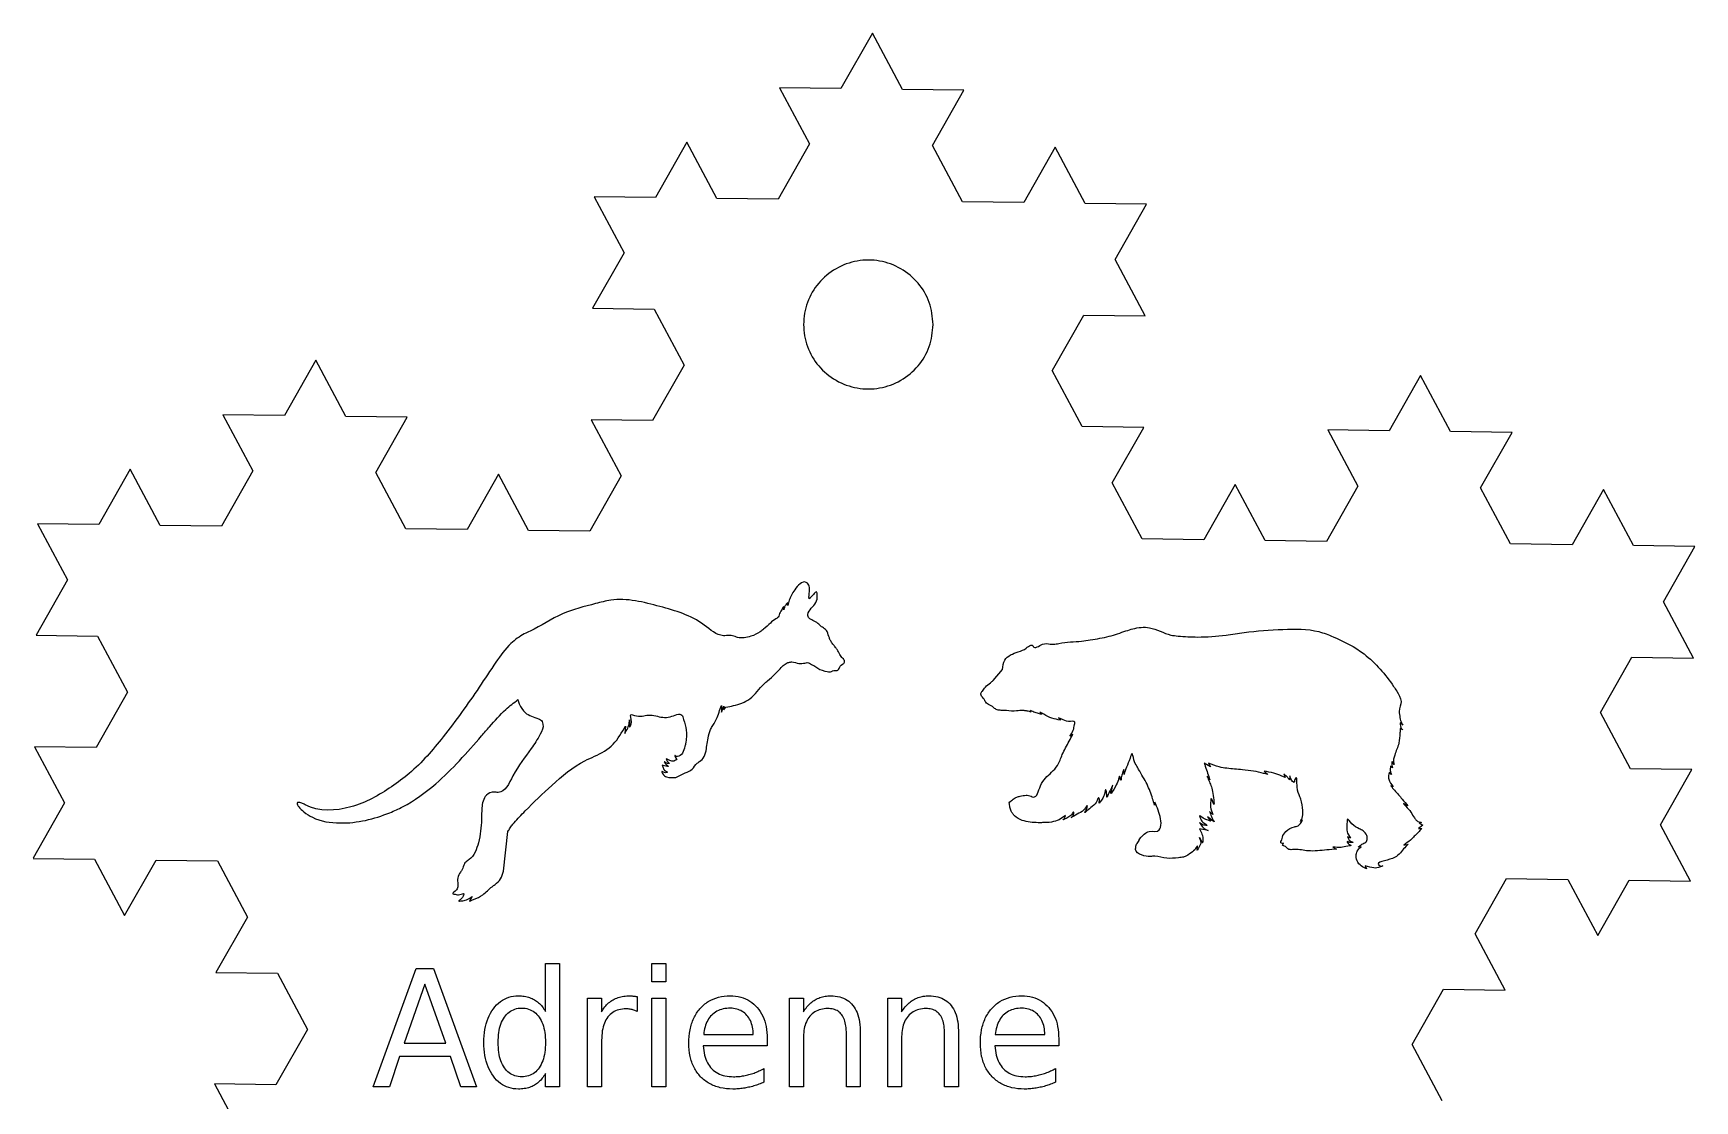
# Model space of a CAD drawing. Extents: x 18.9 to 84.9, y 17.1 to 96.4.
# Drawn here: x 19.3 to 84.9, y 54.2 to 96.4 of the extents above; entities that cross this region are included whole.
import ezdxf

# ---------------------------------------------------------------- set-up
doc = ezdxf.new("R2010")
doc.units = 0
doc.layers.get('0').update_dxf_attribs({"linetype": 'CONTINUOUS'})

msp = doc.modelspace()

# ---------------------------------------------------------------- linework, layer by layer
at = {"color": 5}
for points in [[(52.415824, 96.415507), (51.176079, 94.2291)], [(53.600361, 94.195403), (52.415824, 96.415507)], [(48.751763, 94.262738), (49.936333, 92.042693), (48.696588, 89.856285)], [(51.17648, 94.229808), (48.751579, 94.262413)], [(54.785735, 91.976775), (56.025078, 94.162473), (53.600578, 94.195787)], [(45.087702, 92.109969), (43.847589, 89.922912)], [(46.272239, 89.889865), (45.087334, 92.109319)], [(55.970272, 89.756671), (54.785333, 91.976066)], [(60.81887, 89.689336), (59.634333, 91.90944), (58.394588, 89.723033)], [(41.422804, 89.955724), (42.607836, 87.73649)], [(43.847522, 89.922794), (41.42308, 89.95621)], [(48.696957, 89.856935), (46.272089, 89.889599)], [(58.394989, 89.723741), (55.970088, 89.756346)], [(62.004244, 87.470707), (63.243588, 89.656406), (60.819088, 89.689719)], [(42.608178, 87.737095), (41.36809, 85.550083)], [(63.188781, 85.250604), (62.003834, 87.469984)], [(41.367998, 85.54992), (43.79259, 85.51677)], [(43.792715, 85.51699), (44.977345, 83.297049)], [(59.524721, 83.097834), (60.764089, 85.283577), (63.188588, 85.250264)], [(30.430622, 83.497415), (29.1906, 81.310521)], [(31.615158, 81.27731), (30.430345, 83.496928)], [(44.977253, 83.296887), (43.7376, 81.110642)], [(60.709257, 80.877731), (59.524344, 83.09717)], [(75.255887, 80.677203), (74.071352, 82.897305), (72.831607, 80.710898)], [(26.765725, 81.34317), (27.950854, 79.124113)], [(29.190442, 81.310242), (26.766101, 81.343834)], [(34.039877, 81.244382), (31.615099, 81.277206)], [(32.799697, 79.057208), (34.0396, 81.243895)], [(43.737909, 81.111188), (41.3131, 81.143955)], [(41.313192, 81.144117), (42.497855, 78.924235)], [(63.133975, 80.844801), (60.709098, 80.87745)], [(61.893795, 78.657626), (63.133598, 80.844137)], [(70.40729, 80.744537), (71.591862, 78.52449), (70.352117, 76.338083)], [(72.832009, 80.711606), (70.407106, 80.744212)], [(76.441262, 78.458573), (77.680606, 80.644272), (75.256104, 80.677586)], [(23.101664, 79.190401), (21.862102, 77.004317)], [(24.286201, 76.970296), (23.101848, 79.190725)], [(27.951097, 79.124541), (26.711102, 76.937692)], [(33.984233, 76.837103), (32.799855, 79.057487)], [(37.649131, 78.991348), (36.40911, 76.804454)], [(38.833667, 76.771243), (37.648855, 78.990861)], [(42.497729, 78.924013), (41.258109, 76.737828)], [(63.078332, 76.437522), (61.893853, 78.657729)], [(66.743229, 78.591767), (65.503116, 76.40471)], [(67.927767, 76.371663), (66.742861, 78.591118)], [(77.625799, 76.238469), (76.44086, 78.457865)], [(82.474397, 76.171135), (81.28986, 78.391239), (80.050115, 76.204831)], [(21.86232, 77.004702), (19.437589, 77.03764), (20.622344, 74.817921)], [(26.710918, 76.937367), (24.286603, 76.971005)], [(36.408952, 76.804175), (33.98461, 76.837767)], [(41.258386, 76.738315), (38.833609, 76.771139)], [(65.503049, 76.404593), (63.078608, 76.438009)], [(70.352485, 76.338733), (67.927616, 76.371398)], [(80.050517, 76.20554), (77.625615, 76.238145)], [(83.659771, 73.952506), (84.899115, 76.138205), (82.474615, 76.171518)], [(20.62214, 74.817527), (19.382598, 72.631513)], [(48.91387, 73.635172), (48.91387, 73.774062)], [(49.070821, 73.804256), (49.070821, 73.91899)], [(84.844309, 71.732402), (83.659361, 73.951783)], [(19.382796, 72.631828), (21.807099, 72.598199)], [(21.807514, 72.598899), (22.991852, 70.378479)], [(51.210869, 71.753145), (51.128152, 71.875928)], [(81.180248, 69.579633), (82.419616, 71.765376), (84.844116, 71.732063)], [(57.184605, 70.838504), (57.552952, 71.277083)], [(22.992051, 70.378795), (21.752107, 68.192072)], [(46.381442, 69.65977), (46.459921, 69.861057), (46.459921, 69.599381), (46.549, 69.824825), (46.549, 69.683921), (46.629595, 69.790604)], [(58.658024, 69.656682), (58.664851, 69.598093)], [(59.034937, 69.591396), (59.103469, 69.50937)], [(82.364785, 67.359529), (81.179871, 69.578969)], [(42.6613, 69.045831), (42.637964, 68.751953)], [(42.822487, 69.291406), (42.828837, 69.001553)], [(59.768206, 69.363738), (59.843591, 69.281715)], [(73.362788, 69.079171), (73.258283, 69.166216)], [(73.362788, 68.896709), (73.258283, 68.948602)], [(60.32844, 68.707545), (60.222217, 68.640587)], [(21.751871, 68.191622), (19.3276, 68.22537)], [(19.32799, 68.226025), (20.512354, 66.00565)], [(73.030435, 67.529083), (72.943059, 67.639562)], [(44.659225, 67.016876), (45.024029, 67.19602)], [(62.235228, 66.887929), (62.182121, 67.058675)], [(62.356878, 67.127305), (62.348306, 67.333201)], [(65.690869, 67.579274), (65.769678, 67.428621), (65.52297, 67.579274)], [(65.743982, 66.914712), (65.639471, 67.060347)], [(67.887252, 67.267918), (68.036305, 67.12898)], [(68.665066, 67.154089), (68.726743, 67.016823)], [(68.901498, 67.077087), (68.892925, 66.914712)], [(72.915632, 67.127332), (72.84539, 67.229445)], [(72.960177, 67.400186), (72.881368, 67.46045)], [(84.789504, 67.326599), (82.364626, 67.359249)], [(83.549324, 65.139424), (84.789127, 67.325934)], [(72.985876, 66.648579), (72.889936, 66.682056)], [(20.512526, 66.00592), (19.27261, 63.819244)], [(63.57329, 66.04258), (63.564717, 65.922054)], [(65.867333, 65.547087), (65.735414, 65.667612)], [(73.563239, 65.895294), (73.388487, 65.98067)], [(60.045695, 65.510259), (59.793907, 65.337862)], [(65.684016, 64.91433), (65.334515, 64.98296)], [(65.918731, 65.265861), (65.656606, 65.453345), (65.779957, 65.282598)], [(69.408617, 65.32445), (69.321243, 65.272555)], [(74.108053, 65.239104), (74.010396, 65.220689), (74.16459, 65.135316), (73.984699, 64.993031), (74.120044, 64.993031)], [(84.733858, 62.919322), (83.549382, 65.139527)], [(37.842478, 63.313191), (38.018519, 64.875177)], [(71.296615, 64.621399), (71.183542, 64.664921)], [(73.407334, 64.33851), (73.582086, 64.382034)], [(19.272346, 63.818746), (21.697108, 63.785928)], [(21.697063, 63.785816), (22.881865, 61.56621)], [(22.881601, 61.565712), (24.121609, 63.752616)], [(24.121781, 63.752886), (26.546131, 63.719309)], [(26.546499, 63.719959), (27.730885, 61.499587)], [(70.606177, 64.261497), (70.746662, 64.184493)], [(71.718072, 64.278245), (71.605, 64.261497)], [(71.88426, 63.526638), (71.937369, 63.404438)], [(76.2212, 60.833886), (77.460636, 63.019747)], [(77.460544, 63.019585), (79.885136, 62.986434)], [(79.885261, 62.986655), (81.069892, 60.766713)], [(81.0698, 60.766551), (82.309637, 62.95312)], [(82.30998, 62.953725), (84.734134, 62.919808)], [(36.608081, 62.308772), (36.502033, 62.129628)], [(27.731036, 61.499853), (26.491141, 59.313182)], [(77.405738, 58.613782), (76.220891, 60.83334)], [(26.490855, 59.312678), (28.915641, 59.27987)], [(28.915573, 59.279749), (30.100388, 57.060135)], [(73.741677, 56.461013), (74.981146, 58.646933)], [(74.98102, 58.646711), (77.405645, 58.61362)], [(30.10011, 57.059645), (28.860641, 54.873725)], [(74.926213, 54.240907), (73.741401, 56.460526)], [(26.436049, 54.906875), (27.620897, 52.687319)], [(28.860767, 54.873946), (26.436143, 54.907041)]]:
    msp.add_lwpolyline(points, dxfattribs=at)
for points in [[(54.819222, 84.908016)], [(38.417241, 70.088506)]]:
    msp.add_lwpolyline(points, close=True, dxfattribs=at)
at = {"color": 7}
for points in [[(34.403556, 59.468322), (35.086784, 59.468322), (36.78441, 54.794583), (36.157871, 54.794583), (35.752109, 55.993539), (33.744195, 55.993539), (33.338435, 54.794583), (32.702944, 54.794583)], [(43.709181, 59.665539), (44.258152, 59.665539), (44.258152, 58.936146), (43.709181, 58.936146)], [(34.743678, 58.845365), (33.92619, 56.519451), (35.564146, 56.519451)], [(39.505389, 57.768496)], [(43.709181, 58.300669), (44.258152, 58.300669), (44.258152, 54.794583), (43.709181, 54.794583)], [(37.634717, 56.544496)], [(48.262045, 56.691627)], [(51.940738, 56.910756)], [(55.819327, 56.910756)], [(59.77847, 56.691627)]]:
    msp.add_lwpolyline(points, close=True, dxfattribs=at)
for points in [[(39.505389, 57.768496), (39.505389, 59.665539), (40.05436, 59.665539), (40.05436, 54.794583), (39.505389, 54.794583), (39.505389, 55.320496)], [(41.722152, 56.64154), (41.722152, 54.794583), (41.170198, 54.794583), (41.170198, 58.300669), (41.722152, 58.300669), (41.722152, 57.755972)], [(43.124409, 58.353889), (43.127392, 57.762236)], [(49.694141, 56.776147), (49.694141, 54.794583), (49.142189, 54.794583), (49.142189, 58.300669), (49.694141, 58.300669), (49.694141, 57.755972)], [(53.57273, 56.776147), (53.57273, 54.794583), (53.020775, 54.794583), (53.020775, 58.300669), (53.57273, 58.300669), (53.57273, 57.755972)], [(48.262045, 56.691627), (48.262045, 56.409886), (45.737982, 56.409886)], [(45.755882, 56.857539), (47.713077, 56.860669)], [(51.940738, 56.910756), (51.940738, 54.794583), (51.391769, 54.794583), (51.391769, 56.891975)], [(55.819327, 56.910756), (55.819327, 54.794583), (55.270356, 54.794583), (55.270356, 56.891975)], [(59.77847, 56.691627), (59.77847, 56.409886), (57.254403, 56.409886)], [(57.272304, 56.857539), (59.229498, 56.860669)], [(48.133755, 55.517713), (48.133755, 54.973017)], [(59.650177, 55.517713), (59.650177, 54.973017)]]:
    msp.add_lwpolyline(points, dxfattribs=at)
at = {"color": 5}
for points, knots in [([(54.819222, 84.908016), (54.78862, 84.610331), (54.72782, 84.018889), (54.256421, 83.237767), (53.566712, 82.657394), (52.713103, 82.349764), (51.80753, 82.349764), (50.955125, 82.657394), (50.260618, 83.237767), (49.807007, 84.018889), (49.648559, 84.908016), (49.807007, 85.797143), (50.260618, 86.578265), (50.955125, 87.158638), (51.80753, 87.466268), (52.713103, 87.466268), (53.566712, 87.158638), (54.256421, 86.578265), (54.72782, 85.797143), (54.78862, 85.205701), (54.819222, 84.908016)], [0, 0, 0, 0, 0.888488, 1.765254, 2.656291, 3.54869, 4.428843, 5.321242, 6.212279, 7.089045, 7.977533, 8.866021, 9.742787, 10.633824, 11.526223, 12.406376, 13.298775, 14.189812, 15.066578, 15.955066, 15.955066, 15.955066, 15.955066]), ([(51.128152, 71.875928), (51.094876, 71.939919), (51.039455, 72.046493), (50.9599, 72.159406), (50.881476, 72.249742), (50.804274, 72.339185), (50.750001, 72.446319), (50.687943, 72.586784), (50.659922, 72.768062), (50.519911, 72.904866), (50.377972, 72.986738), (50.263453, 73.115735), (50.105735, 73.19793), (49.972196, 73.258039), (49.889037, 73.32328), (49.867258, 73.400568), (49.878583, 73.627861), (50.215858, 73.837909), (50.244715, 74.131632), (50.228792, 74.404392), (50.076773, 74.230444), (50.005473, 74.167427), (49.85755, 73.95888), (49.985514, 74.481325), (49.888721, 74.663957), (49.658439, 74.817992), (49.324678, 74.416173), (49.148247, 74.099076), (49.089432, 73.875125), (49.070821, 73.804256)], [0, 0, 0, 0, 0.216199, 0.360068, 0.412759, 0.575269, 0.712404, 0.770807, 1.036402, 1.241456, 1.330071, 1.527995, 1.749519, 1.855308, 1.97106, 2.050593, 2.084909, 2.649648, 2.96446, 3.079107, 3.238456, 3.38652, 3.45241, 3.880502, 4.074686, 4.136226, 4.671288, 5.138813, 5.355251, 5.355251, 5.355251, 5.355251]), ([(48.91387, 73.774062), (48.884273, 73.724084), (48.819372, 73.614492), (48.742769, 73.475642), (48.700548, 73.336075), (48.549254, 73.25921), (48.365283, 73.096707), (48.170025, 72.91046), (47.92349, 72.717094), (47.590421, 72.562247), (47.227248, 72.494833), (46.962761, 72.593602), (46.775443, 72.639677), (46.317111, 72.559194), (45.508796, 73.352101), (44.027394, 73.776203), (42.514721, 74.163348), (41.239976, 73.811629), (40.118587, 73.542191), (39.264025, 72.950669), (38.545279, 72.638606), (38.040308, 72.265511), (37.494616, 71.504694), (36.664997, 70.232393), (35.584617, 68.719405), (34.434768, 67.374298), (33.184524, 66.457498), (31.886037, 65.717351), (30.526311, 65.651804), (29.922638, 65.985771), (29.835412, 66.030908), (29.687115, 66.033786), (29.701689, 65.932047), (29.787584, 65.810782), (29.989325, 65.625273), (30.493201, 65.293205), (31.703145, 65.119759), (32.922418, 65.410253), (34.18105, 65.992479), (35.482565, 66.933389), (36.405231, 67.994945), (36.979228, 68.655345)], [0, 0, 0, 0, 0.173855, 0.381232, 0.481689, 0.590416, 0.864338, 1.226362, 1.397056, 1.800984, 2.330127, 2.425459, 2.645481, 2.901609, 3.768975, 5.66322, 7.621351, 8.23547, 9.604515, 11.053564, 11.304735, 11.954132, 12.902907, 14.092539, 16.518173, 18.483406, 19.356303, 21.155508, 22.959945, 23.038656, 23.188024, 23.299312, 23.334553, 23.462591, 23.748638, 24.14734, 25.259383, 27.272915, 27.826697, 29.41729, 32.035793, 32.035793, 32.035793, 32.035793]), ([(49.070821, 73.91899), (49.037805, 73.884689), (48.974544, 73.818968), (48.935127, 73.714246), (48.918906, 73.653903), (48.91387, 73.635172)], [0, 0, 0, 0, 0.141366, 0.270864, 0.329158, 0.329158, 0.329158, 0.329158]), ([(57.552952, 71.277083), (57.56963, 71.411364), (57.613221, 71.762343), (58.092896, 71.960738), (58.474956, 72.067336), (58.617484, 72.245929), (58.755336, 72.237544), (58.803315, 72.060512), (59.139272, 72.338126), (59.379652, 72.290721), (59.597085, 72.267987), (59.862503, 72.331247), (60.232394, 72.374629), (60.650578, 72.385127), (61.156765, 72.471283), (61.755296, 72.560706), (62.301033, 72.762883), (62.821188, 72.927947), (63.456186, 73.006599), (64.000731, 72.649694), (64.650444, 72.584849), (65.378565, 72.539633), (66.252933, 72.615235), (67.369369, 72.784491), (68.585767, 72.877784), (69.798101, 72.894767), (70.867048, 72.482611), (71.984405, 71.909482), (72.731973, 71.024357), (73.163479, 70.369033), (73.3801, 70.036443), (73.199359, 69.717886), (73.243324, 69.462129), (73.260007, 69.270662), (73.331058, 69.138287), (73.362788, 69.079171)], [0, 0, 0, 0, 0.385152, 1.006697, 1.355014, 1.573266, 1.651728, 1.68758, 2.067321, 2.3676, 2.491719, 2.711561, 3.179461, 3.609083, 3.963502, 4.718596, 5.419194, 5.699932, 6.36315, 7.248984, 7.538869, 8.312104, 9.438124, 10.161337, 11.697598, 13.117354, 13.717387, 15.116328, 16.848632, 17.071107, 17.510515, 17.913902, 18.03634, 18.283332, 18.482639, 18.482639, 18.482639, 18.482639]), ([(46.629595, 69.790604), (46.73004, 69.809503), (47.056336, 69.870897), (47.660766, 70.077435), (47.976594, 70.579027), (48.336782, 70.880265), (48.59489, 71.111902), (48.822966, 71.374383), (49.02786, 71.542229), (49.153126, 71.572905), (49.312203, 71.581644), (49.4961, 71.502635), (49.704477, 71.517878), (49.875674, 71.574304), (50.020721, 71.473023), (50.154868, 71.402484), (50.342764, 71.26788), (50.547366, 71.209694), (50.77657, 71.167729), (50.877757, 71.267177), (51.027584, 71.196329), (51.115835, 71.322298), (51.145076, 71.466644), (51.367542, 71.511216), (51.287861, 71.689825), (51.231683, 71.736027), (51.210869, 71.753145)], [0, 0, 0, 0, 0.307946, 1.00036, 1.829958, 2.00467, 2.409629, 2.866913, 3.052298, 3.188652, 3.245118, 3.528575, 3.763237, 3.863533, 4.047579, 4.242221, 4.333012, 4.73322, 4.904027, 4.953244, 5.134679, 5.271747, 5.340038, 5.572635, 5.713388, 5.796236, 5.796236, 5.796236, 5.796236]), ([(58.664851, 69.598093), (58.632398, 69.610075), (58.559594, 69.636955), (58.461371, 69.648616), (58.309991, 69.67182), (58.067727, 69.618237), (57.776813, 69.65044), (57.52189, 69.665459), (57.342418, 69.670458), (57.230366, 69.745466), (57.123646, 69.854002), (56.966007, 69.896733), (56.86513, 70.020729), (56.815631, 70.153451), (56.686145, 70.228782), (56.709916, 70.369535), (56.794621, 70.458741), (56.880144, 70.612987), (57.045237, 70.731608), (57.149715, 70.811744), (57.184605, 70.838504)], [0, 0, 0, 0, 0.10344, 0.232053, 0.295363, 0.561691, 0.959955, 1.16533, 1.333822, 1.485147, 1.554609, 1.788914, 1.948277, 2.011671, 2.212511, 2.325677, 2.379078, 2.581266, 2.845001, 2.97723, 2.97723, 2.97723, 2.97723]), ([(38.417262, 70.088498), (38.433204, 70.030864), (38.48571, 69.841038), (38.712637, 69.49356), (39.072102, 69.389196), (39.347493, 69.287757), (39.459089, 69.044026), (39.263125, 68.630755), (38.829189, 67.964911), (38.281821, 67.311879), (37.885834, 66.357889), (37.421565, 66.459667), (37.067346, 66.309081), (36.977551, 65.82465), (36.991434, 65.197496), (36.902, 64.502179), (36.687731, 63.881848), (36.394545, 63.710842), (36.268392, 63.593787), (36.251402, 63.401125), (36.118532, 63.242507), (36.006987, 63.050607), (36.048406, 62.85578), (36.039973, 62.696359), (36.034675, 62.553792), (35.759782, 62.415214), (35.984548, 62.402958), (36.080671, 62.342914), (36.309718, 62.472054), (36.245357, 62.328726), (36.231111, 62.237154), (36.011535, 62.112424), (36.236572, 62.1419), (36.394212, 62.163841), (36.532286, 62.257409), (36.608081, 62.308772)], [0, 0, 0, 0, 0.179783, 0.592146, 1.169875, 1.258951, 1.457344, 1.872512, 2.543194, 3.84247, 4.710677, 4.873659, 5.204194, 5.736656, 6.196682, 7.118682, 7.88003, 7.956988, 8.135932, 8.370303, 8.495992, 8.753178, 8.997487, 9.068344, 9.230088, 9.444592, 9.535441, 9.722037, 9.885658, 9.946029, 10.083007, 10.245494, 10.338193, 10.55268, 10.81371, 10.81371, 10.81371, 10.81371]), ([(36.979228, 68.655345), (37.085806, 68.775856), (37.398424, 69.129339), (37.839512, 69.64999), (38.252616, 69.96355), (38.417241, 70.088506)], [0, 0, 0, 0, 0.482981, 1.416691, 2.035302, 2.035302, 2.035302, 2.035302]), ([(42.828837, 69.001553), (42.839644, 69.020895), (42.878696, 69.090789), (42.940268, 69.238062), (42.797032, 69.547175), (43.094645, 69.434645), (43.304258, 69.413305), (43.584707, 69.50578), (43.960186, 69.426488), (44.359965, 69.313508), (44.887003, 69.618575), (44.981248, 69.209905), (45.094786, 68.87787), (45.072018, 68.50262), (45.005861, 68.197871), (44.94617, 67.989996), (44.790857, 67.832687), (44.69067, 67.844925), (44.656681, 67.847383), (44.602866, 67.907977), (44.617816, 67.841688), (44.623597, 67.792059), (44.727217, 67.735978), (44.601484, 67.677239), (44.500236, 67.605766), (44.22028, 67.80581), (44.308262, 67.673493), (44.317641, 67.621789), (44.429173, 67.55706), (44.346334, 67.565216), (44.296809, 67.563294), (44.170205, 67.666213), (44.240929, 67.568706), (44.255681, 67.519377), (44.392337, 67.441043), (44.27966, 67.462527), (44.226195, 67.454711), (44.088571, 67.527851), (44.169589, 67.395013), (44.162727, 67.310075), (44.35225, 67.223777), (44.259538, 67.203266), (44.197651, 67.192302), (44.06112, 67.2944), (44.155946, 67.105685), (44.319904, 66.989177), (44.526826, 67.006068), (44.659225, 67.016876)], [0, 0, 0, 0, 0.066076, 0.23877, 0.50568, 0.65139, 0.950112, 1.207605, 1.493713, 2.071434, 2.533217, 2.720365, 3.149831, 3.651802, 3.799112, 4.083951, 4.321379, 4.338582, 4.380861, 4.438284, 4.465148, 4.529509, 4.617215, 4.682482, 4.833762, 5.070413, 5.118096, 5.213213, 5.286827, 5.317857, 5.395232, 5.503536, 5.549634, 5.648027, 5.742383, 5.78807, 5.88689, 5.982577, 6.052292, 6.196129, 6.326241, 6.356093, 6.431826, 6.548148, 6.637785, 6.846584, 7.217539, 7.217539, 7.217539, 7.217539]), ([(45.024029, 67.19602), (45.051627, 67.206058), (45.147979, 67.241103), (45.33261, 67.343768), (45.435384, 67.547869), (45.636602, 67.662702), (45.804948, 67.843119), (45.853129, 68.085991), (45.881605, 68.335075), (45.933856, 68.588829), (45.984642, 68.866857), (46.150811, 69.114944), (46.28596, 69.357705), (46.351817, 69.566047), (46.381442, 69.65977)], [0, 0, 0, 0, 0.088278, 0.308198, 0.614878, 0.732726, 0.997046, 1.324878, 1.451649, 1.751195, 2.104785, 2.281065, 2.640847, 2.935033, 2.935033, 2.935033, 2.935033]), ([(59.103469, 69.50937), (59.047753, 69.520486), (58.925805, 69.544817), (58.780223, 69.604879), (58.688114, 69.643927), (58.658024, 69.656682)], [0, 0, 0, 0, 0.170086, 0.372279, 0.470377, 0.470377, 0.470377, 0.470377]), ([(59.843591, 69.281715), (59.730585, 69.300697), (59.498202, 69.339733), (59.237288, 69.475586), (59.083952, 69.563344), (59.034937, 69.591396)], [0, 0, 0, 0, 0.341784, 0.702842, 0.872484, 0.872484, 0.872484, 0.872484]), ([(38.018519, 64.875177), (38.033777, 64.900038), (38.080726, 64.976536), (38.156423, 65.096897), (38.369586, 65.343645), (38.886301, 65.892219), (39.785991, 66.741464), (40.686393, 67.528044), (41.583702, 67.903032), (42.233659, 68.270788), (42.519433, 68.788716), (42.6613, 69.045831)], [0, 0, 0, 0, 0.087534, 0.269353, 0.42544, 1.064312, 2.528268, 4.156332, 4.57431, 5.451864, 6.316975, 6.316975, 6.316975, 6.316975]), ([(42.637964, 68.751953), (42.657446, 68.786038), (42.717141, 68.890478), (42.808881, 69.064348), (42.818139, 69.218847), (42.822487, 69.291406)], [0, 0, 0, 0, 0.118076, 0.361794, 0.577615, 0.577615, 0.577615, 0.577615]), ([(60.222217, 68.640587), (60.272462, 68.720219), (60.363623, 68.864697), (60.389224, 69.048328), (60.440561, 69.267691), (60.116017, 69.191536), (59.943734, 69.300299), (59.811141, 69.348221), (59.768206, 69.363738)], [0, 0, 0, 0, 0.274379, 0.49781, 0.592739, 0.842368, 1.124836, 1.260104, 1.260104, 1.260104, 1.260104]), ([(73.258283, 68.948602), (73.258067, 68.890664), (73.257342, 68.696022), (73.225786, 68.332956), (73.084855, 68.028662), (73.016443, 67.791949), (72.979384, 67.664915), (73.01477, 67.570763), (73.030435, 67.529083)], [0, 0, 0, 0, 0.17398, 0.584484, 1.080594, 1.164293, 1.328702, 1.459297, 1.459297, 1.459297, 1.459297]), ([(73.258283, 69.166216), (73.259377, 69.146856), (73.262739, 69.087334), (73.277568, 68.984475), (73.334602, 68.925737), (73.362788, 68.896709)], [0, 0, 0, 0, 0.058469, 0.179765, 0.298277, 0.298277, 0.298277, 0.298277]), ([(59.793907, 65.337862), (59.694947, 65.304926), (59.481572, 65.233912), (59.196809, 65.228582), (58.810369, 65.224674), (58.417817, 65.257021), (58.076163, 65.439064), (57.945965, 65.601188), (57.870622, 65.726113), (57.843886, 65.857807), (57.833312, 65.955329), (57.808204, 66.030319), (57.872403, 66.066779), (57.948754, 66.126302), (58.037674, 66.216158), (58.16103, 66.255377), (58.307342, 66.281888), (58.474615, 66.326636), (58.649608, 66.293159), (58.913132, 66.165308), (59.04306, 66.846552), (59.4135, 67.124756), (59.771201, 67.508124), (59.917884, 67.964034), (60.144549, 68.357652), (60.282766, 68.620641), (60.32844, 68.707545)], [0, 0, 0, 0, 0.3113, 0.67121, 0.845202, 1.47377, 1.832137, 1.962118, 2.09408, 2.266862, 2.353933, 2.398424, 2.481711, 2.530399, 2.700974, 2.846327, 2.910146, 3.148781, 3.352784, 3.443006, 3.962588, 4.662759, 5.014458, 5.484, 6.080815, 6.375362, 6.375362, 6.375362, 6.375362]), ([(63.564717, 65.922054), (63.538537, 66.006706), (63.452484, 66.284952), (63.277728, 66.776983), (63.017804, 67.168979), (62.844905, 67.50489), (62.734987, 67.652329), (62.687246, 68.074829), (62.569094, 67.670563), (62.45918, 67.461198), (62.388415, 67.230235), (62.356878, 67.127305)], [0, 0, 0, 0, 0.2661, 0.874654, 1.550965, 1.689767, 1.978703, 2.230625, 2.420601, 2.807875, 3.119218, 3.119218, 3.119218, 3.119218]), ([(72.943059, 67.639562), (72.939782, 67.625896), (72.92917, 67.581643), (72.920781, 67.49796), (72.946458, 67.434233), (72.960177, 67.400186)], [0, 0, 0, 0, 0.042257, 0.136838, 0.245341, 0.245341, 0.245341, 0.245341]), ([(62.182121, 67.058675), (62.164751, 67.01055), (62.11042, 66.860019), (62.057142, 66.701306), (61.794471, 66.287553), (61.864461, 66.492799), (61.882705, 66.563076), (61.929186, 66.771202), (61.830197, 66.527484), (61.785445, 66.476856), (61.666133, 66.169916), (61.680898, 66.320338), (61.6747, 66.388899), (61.630132, 66.597215), (61.589656, 66.340323), (61.554256, 66.260131), (61.344393, 65.922774), (61.383412, 66.070716), (61.393587, 66.127548), (61.354576, 66.26795), (61.250182, 65.989257), (61.156155, 65.921957), (60.730977, 65.545148), (60.852469, 65.711951), (60.888136, 65.772262), (60.927614, 65.962953), (60.783058, 65.731605), (60.689635, 65.660016), (60.177862, 65.375666), (60.331183, 65.479238), (60.368453, 65.530517), (60.37933, 65.698196), (60.281586, 65.525803), (60.214564, 65.467714), (59.881302, 65.295039), (59.985934, 65.376755), (60.025035, 65.425711), (60.03824, 65.47975), (60.045695, 65.510259)], [0, 0, 0, 0, 0.147562, 0.461561, 0.75723, 0.82693, 0.968945, 1.083234, 1.197463, 1.428505, 1.608979, 1.659616, 1.775193, 1.906467, 2.01713, 2.25647, 2.497999, 2.542745, 2.632537, 2.709712, 2.842384, 3.148749, 3.507119, 3.557853, 3.668552, 3.785335, 3.894158, 4.170216, 4.557576, 4.589511, 4.664339, 4.779138, 4.859583, 5.05103, 5.29738, 5.32745, 5.398447, 5.490507, 5.490507, 5.490507, 5.490507]), ([(62.348306, 67.333201), (62.336473, 67.303086), (62.300427, 67.211344), (62.245453, 67.06562), (62.238426, 66.94351), (62.235228, 66.887929)], [0, 0, 0, 0, 0.097196, 0.296099, 0.462273, 0.462273, 0.462273, 0.462273]), ([(65.52297, 67.579274), (65.537521, 67.537722), (65.583768, 67.405659), (65.659907, 67.18493), (65.716191, 67.004033), (65.743982, 66.914712)], [0, 0, 0, 0, 0.13208, 0.419785, 0.700401, 0.700401, 0.700401, 0.700401]), ([(65.639471, 67.060347), (65.669196, 66.982935), (65.759736, 66.747146), (65.870833, 66.54154), (65.933312, 65.826052), (65.873825, 66.028707), (65.850662, 66.084511), (65.787599, 66.229798), (65.773677, 66.001091), (65.757812, 65.83286), (65.827726, 65.650433), (65.867333, 65.547087)], [0, 0, 0, 0, 0.237495, 0.723384, 1.133596, 1.177849, 1.274121, 1.369282, 1.468524, 1.706618, 2.017773, 2.017773, 2.017773, 2.017773]), ([(68.036305, 67.12898), (67.979923, 67.14478), (67.79432, 67.196792), (67.461329, 67.276422), (67.075917, 67.312583), (66.622705, 67.353196), (66.161934, 67.391834), (65.831221, 67.523427), (65.690869, 67.579274)], [0, 0, 0, 0, 0.175691, 0.578358, 1.024911, 1.334275, 1.946202, 2.397371, 2.397371, 2.397371, 2.397371]), ([(68.726743, 67.016823), (68.682078, 67.035004), (68.532748, 67.095786), (68.256206, 67.193885), (68.016252, 67.242033), (67.887252, 67.267918)], [0, 0, 0, 0, 0.144697, 0.483768, 0.877984, 0.877984, 0.877984, 0.877984]), ([(68.892925, 66.914712), (68.879111, 66.932191), (68.836342, 66.986307), (68.766025, 67.072225), (68.697357, 67.127906), (68.665066, 67.154089)], [0, 0, 0, 0, 0.066873, 0.207046, 0.331469, 0.331469, 0.331469, 0.331469]), ([(69.321243, 65.272555), (69.336966, 65.297589), (69.398113, 65.394946), (69.439075, 65.668701), (69.395322, 65.965868), (69.283896, 66.327162), (69.164833, 66.509957), (69.196182, 67.095543), (69.115435, 66.953687), (69.082336, 66.911014), (69.099902, 66.80472), (69.01937, 66.843261), (68.950847, 66.919405), (68.921129, 67.01436), (68.901498, 67.077087)], [0, 0, 0, 0, 0.088348, 0.343588, 0.799318, 1.003084, 1.421724, 1.769002, 1.797892, 1.86676, 1.952271, 1.985845, 2.083927, 2.274833, 2.274833, 2.274833, 2.274833]), ([(72.84539, 67.229445), (72.833611, 67.203118), (72.793264, 67.112941), (72.797593, 66.886618), (72.913968, 66.739489), (72.985876, 66.648579)], [0, 0, 0, 0, 0.08633, 0.295701, 0.634277, 0.634277, 0.634277, 0.634277]), ([(72.881368, 67.46045), (72.879108, 67.439283), (72.871985, 67.372562), (72.867257, 67.257514), (72.899515, 67.170704), (72.915632, 67.127332)], [0, 0, 0, 0, 0.063988, 0.201692, 0.339188, 0.339188, 0.339188, 0.339188]), ([(72.889936, 66.682056), (72.94101, 66.623609), (73.093631, 66.448957), (73.320993, 66.189165), (73.491199, 65.982686), (73.563239, 65.895294)], [0, 0, 0, 0, 0.23286, 0.695832, 1.035589, 1.035589, 1.035589, 1.035589]), ([(65.334515, 64.98296), (65.352379, 64.94549), (65.406226, 64.832546), (65.483713, 64.721502), (65.46035, 64.361806), (65.423458, 64.49154), (65.399922, 64.543493), (65.309875, 64.694684), (65.385424, 64.485017), (65.412059, 64.388068), (65.216334, 64.07227), (65.247519, 64.20467), (65.253157, 64.247222), (65.274757, 64.361717), (65.149829, 64.132925), (65.006395, 64.042192), (64.758993, 63.857366), (64.422394, 63.841001), (64.036913, 63.780251), (63.674913, 63.915571), (63.334603, 63.887174), (63.069542, 63.916859), (62.79313, 64.07989), (62.82044, 64.259635), (62.837849, 64.39031), (62.942043, 64.471476), (62.963689, 64.569015), (63.00738, 64.644106), (63.09104, 64.701433), (63.185468, 64.813526), (63.393348, 64.939011), (63.717017, 64.831034), (63.828999, 65.116122), (63.807875, 65.50348), (63.667517, 65.826035), (63.57329, 66.04258)], [0, 0, 0, 0, 0.120047, 0.36185, 0.573517, 0.609812, 0.697345, 0.806351, 0.902359, 1.102752, 1.337115, 1.372406, 1.44422, 1.501585, 1.611505, 1.876795, 2.220358, 2.426812, 2.885367, 3.370499, 3.545998, 3.894592, 4.218333, 4.280981, 4.425815, 4.603171, 4.636374, 4.723216, 4.855673, 4.935543, 5.161681, 5.559179, 5.66726, 6.01025, 6.71086, 6.71086, 6.71086, 6.71086]), ([(65.735414, 65.667612), (65.747485, 65.635413), (65.783086, 65.540446), (65.833494, 65.400836), (65.894063, 65.304924), (65.918731, 65.265861)], [0, 0, 0, 0, 0.103237, 0.304481, 0.442763, 0.442763, 0.442763, 0.442763]), ([(73.388487, 65.98067), (73.421735, 65.945189), (73.524256, 65.835782), (73.690258, 65.66166), (73.783367, 65.469382), (73.877455, 65.347966), (73.96228, 65.262629), (74.057876, 65.247202), (74.108053, 65.239104)], [0, 0, 0, 0, 0.146014, 0.450245, 0.715931, 0.778377, 0.912913, 1.061547, 1.061547, 1.061547, 1.061547]), ([(65.779957, 65.282598), (65.745203, 65.29706), (65.640867, 65.340477), (65.517289, 65.364004), (65.295895, 65.556217), (65.39557, 65.361975), (65.40548, 65.249645), (65.710185, 65.104275), (65.533546, 65.133004), (65.454023, 65.126029), (65.294956, 65.277966), (65.419313, 65.107528), (65.497369, 65.004095), (65.621232, 64.944525), (65.684016, 64.91433)], [0, 0, 0, 0, 0.109468, 0.328639, 0.495447, 0.585681, 0.780218, 0.987622, 1.051039, 1.183597, 1.311461, 1.400974, 1.593752, 1.791908, 1.791908, 1.791908, 1.791908]), ([(70.746662, 64.184493), (70.621335, 64.174222), (70.249547, 64.143754), (69.699794, 64.070746), (69.245652, 64.178636), (68.981726, 64.161121), (68.8128, 64.151355), (68.738899, 64.30485), (68.651321, 64.309019), (68.579884, 64.34558), (68.692706, 64.448545), (68.603357, 64.400557), (68.509481, 64.427932), (68.598802, 64.550909), (68.609682, 64.706348), (68.766469, 64.927163), (68.980149, 65.055323), (69.18215, 65.083269), (69.320922, 65.148803), (69.37679, 65.260702), (69.408617, 65.32445)], [0, 0, 0, 0, 0.377596, 1.120148, 1.64972, 1.740828, 1.925026, 2.105124, 2.140093, 2.193576, 2.284966, 2.332384, 2.394927, 2.528475, 2.63627, 2.894347, 3.280262, 3.349866, 3.50671, 3.71436, 3.71436, 3.71436, 3.71436]), ([(71.605, 64.261497), (71.62291, 64.275799), (71.681732, 64.322769), (71.777435, 64.411581), (71.934889, 64.444162), (71.962295, 64.588104), (71.962436, 64.750932), (71.818141, 64.900599), (71.593025, 65.021435), (71.388, 65.091528), (71.163932, 65.471066), (71.166089, 65.110926), (71.126104, 64.885943), (71.242875, 64.704775), (71.296615, 64.621399)], [0, 0, 0, 0, 0.068617, 0.225358, 0.397975, 0.473321, 0.639014, 0.872703, 1.047199, 1.391706, 1.646008, 1.811756, 2.141367, 2.422388, 2.422388, 2.422388, 2.422388]), ([(74.120044, 64.993031), (74.07078, 64.942189), (73.922431, 64.789092), (73.696981, 64.556429), (73.495174, 64.404597), (73.407334, 64.33851)], [0, 0, 0, 0, 0.21246, 0.639772, 0.969126, 0.969126, 0.969126, 0.969126]), ([(71.183542, 64.664921), (71.193179, 64.646894), (71.222905, 64.591288), (71.245706, 64.504618), (71.440994, 64.450887), (71.33934, 64.447364), (71.286016, 64.43754), (71.13631, 64.508555), (71.201591, 64.427525), (71.226844, 64.377925), (71.369799, 64.329783), (71.102744, 64.290248), (70.93442, 64.233195), (70.721236, 64.251576), (70.606177, 64.261497)], [0, 0, 0, 0, 0.060197, 0.18568, 0.310153, 0.341939, 0.424286, 0.540921, 0.579157, 0.661822, 0.747137, 0.866295, 1.142747, 1.466912, 1.466912, 1.466912, 1.466912]), ([(73.582086, 64.382034), (73.518026, 64.318698), (73.313488, 64.11647), (73.120233, 63.764623), (72.255558, 63.670516), (72.450665, 63.527712), (72.498947, 63.502167), (72.639378, 63.545546), (72.390532, 63.442903), (72.211241, 63.420023), (72.003003, 63.487921), (71.88426, 63.526638)], [0, 0, 0, 0, 0.264171, 0.843487, 1.44362, 1.47074, 1.533338, 1.62002, 1.732553, 1.995576, 2.344562, 2.344562, 2.344562, 2.344562]), ([(71.937369, 63.404438), (71.902176, 63.420817), (71.792335, 63.471936), (71.616187, 63.594965), (71.522922, 63.787045), (71.524434, 63.960981), (71.558245, 64.126625), (71.660049, 64.223202), (71.718072, 64.278245)], [0, 0, 0, 0, 0.116525, 0.363679, 0.632707, 0.709153, 0.885559, 1.119352, 1.119352, 1.119352, 1.119352]), ([(36.502033, 62.129628), (36.556664, 62.150208), (36.738615, 62.218752), (37.066268, 62.372704), (37.300648, 62.638226), (37.559426, 62.815206), (37.760129, 62.997862), (37.814718, 63.206893), (37.842478, 63.313191)], [0, 0, 0, 0, 0.175389, 0.584146, 1.069125, 1.216125, 1.528274, 1.851257, 1.851257, 1.851257, 1.851257])]:
    msp.add_open_spline(points, degree=3, knots=knots, dxfattribs=at)
at = {"color": 7}
for points, knots in [([(39.505389, 55.320496), (39.46577, 55.255206), (39.389162, 55.128959), (39.239793, 54.97094), (39.070712, 54.847804), (38.878087, 54.762964), (38.663641, 54.713711), (38.385298, 54.694414), (38.053056, 54.737496), (37.706155, 54.917955), (37.425669, 55.208971), (37.215318, 55.588153), (37.090978, 56.044776), (37.055629, 56.544496), (37.090978, 57.044216), (37.215318, 57.50084), (37.425669, 57.880018), (37.706156, 58.171048), (38.053051, 58.351458), (38.385322, 58.394702), (38.663705, 58.375015), (38.878483, 58.32495), (39.06974, 58.237522), (39.240047, 58.116991), (39.38929, 57.959549), (39.465785, 57.833668), (39.505389, 57.768496)], [0, 0, 0, 0, 0.228582, 0.441996, 0.647433, 0.852191, 1.068894, 1.304192, 1.687267, 2.057316, 2.454146, 2.882939, 3.345055, 3.86225, 4.379444, 4.841561, 5.270354, 5.667183, 6.037233, 6.420307, 6.65563, 6.872578, 7.07805, 7.282476, 7.495132, 7.723423, 7.723423, 7.723423, 7.723423]), ([(37.634717, 56.544496), (37.639142, 56.412855), (37.647415, 56.166732), (37.729488, 55.826318), (37.864662, 55.546826), (38.056034, 55.336877), (38.298796, 55.209178), (38.56857, 55.173919), (38.838294, 55.209191), (39.081201, 55.336828), (39.272164, 55.547222), (39.409924, 55.825948), (39.490673, 56.166651), (39.513267, 56.544395), (39.490652, 56.921712), (39.410274, 57.26169), (39.271106, 57.539048), (39.081608, 57.750659), (38.838497, 57.879525), (38.56857, 57.9152), (38.298593, 57.879538), (38.055627, 57.750609), (37.865717, 57.539449), (37.729134, 57.261316), (37.647445, 56.921638), (37.639155, 56.676003), (37.634717, 56.544496)], [0, 0, 0, 0, 0.394353, 0.737305, 1.042428, 1.316664, 1.574967, 1.847759, 2.120552, 2.378855, 2.653091, 2.958964, 3.302157, 3.696533, 4.090561, 4.432741, 4.737067, 5.012574, 5.271364, 5.544207, 5.81705, 6.07584, 6.351347, 6.654918, 6.996856, 7.390861, 7.390861, 7.390861, 7.390861]), ([(41.722152, 57.755972), (41.762047, 57.822527), (41.839336, 57.951465), (41.993078, 58.112114), (42.170727, 58.23564), (42.373269, 58.323986), (42.601794, 58.374779), (42.776039, 58.386947), (42.88699, 58.384454), (42.928818, 58.38135), (42.973198, 58.375406), (43.020881, 58.370887), (43.071606, 58.363354), (43.106414, 58.357115), (43.124409, 58.353889)], [0, 0, 0, 0, 0.232219, 0.449884, 0.661135, 0.877606, 1.108342, 1.360223, 1.399354, 1.44124, 1.485965, 1.533657, 1.584901, 1.639746, 1.639746, 1.639746, 1.639746]), ([(43.127392, 57.762236), (43.106422, 57.774087), (43.064288, 57.797898), (42.996044, 57.824962), (42.924167, 57.8443), (42.849104, 57.860854), (42.769148, 57.86986), (42.618031, 57.875032), (42.404847, 57.852362), (42.152581, 57.742785), (41.954752, 57.556332), (41.816186, 57.303842), (41.734628, 56.991381), (41.726517, 56.763932), (41.722152, 56.64154)], [0, 0, 0, 0, 0.072201, 0.145067, 0.219459, 0.295347, 0.37546, 0.460383, 0.74899, 1.010328, 1.270959, 1.549103, 1.863774, 2.230372, 2.230372, 2.230372, 2.230372]), ([(48.133755, 54.973017), (48.067926, 54.945178), (47.936789, 54.889722), (47.734138, 54.82349), (47.528832, 54.770261), (47.320711, 54.731839), (47.110266, 54.708921), (46.802987, 54.69749), (46.412961, 54.733729), (45.97172, 54.899068), (45.613646, 55.178062), (45.349157, 55.552168), (45.193292, 56.009819), (45.150596, 56.518975), (45.192051, 57.031422), (45.337748, 57.502393), (45.587512, 57.888137), (45.924605, 58.179455), (46.343062, 58.353099), (46.786908, 58.401187), (47.213272, 58.356017), (47.591442, 58.202955), (47.775908, 58.019802), (47.86822, 57.928148)], [0, 0, 0, 0, 0.214341, 0.426986, 0.638889, 0.850233, 1.061326, 1.273296, 1.772513, 2.225442, 2.667547, 3.113898, 3.580777, 4.100227, 4.636736, 5.11491, 5.563567, 5.997863, 6.43101, 6.901485, 7.322583, 7.708928, 8.095926, 8.095926, 8.095926, 8.095926]), ([(47.713077, 56.860669), (47.707317, 56.959332), (47.696386, 57.146567), (47.609963, 57.406665), (47.470382, 57.619328), (47.286258, 57.781829), (47.058601, 57.879238), (46.797895, 57.906018), (46.529104, 57.879606), (46.27354, 57.788128), (46.062081, 57.632378), (45.90214, 57.418917), (45.794313, 57.154715), (45.769167, 56.960268), (45.755882, 56.857539)], [0, 0, 0, 0, 0.295525, 0.560831, 0.811448, 1.050739, 1.287008, 1.541545, 1.829229, 2.091111, 2.346062, 2.605357, 2.881892, 3.191627, 3.191627, 3.191627, 3.191627]), ([(47.86822, 57.928148), (47.947663, 57.818644), (48.112257, 57.591771), (48.240014, 57.160566), (48.254416, 56.854007), (48.262045, 56.691627)], [0, 0, 0, 0, 0.403583, 0.836157, 1.323344, 1.323344, 1.323344, 1.323344]), ([(49.694141, 57.755972), (49.738446, 57.821876), (49.823817, 57.948864), (49.980425, 58.108493), (50.15251, 58.2344), (50.344085, 58.32235), (50.553472, 58.374794), (50.817647, 58.393194), (51.117918, 58.362829), (51.425335, 58.235356), (51.663822, 58.014106), (51.829467, 57.712284), (51.926035, 57.335194), (51.93558, 57.059671), (51.940738, 56.910756)], [0, 0, 0, 0, 0.237822, 0.458251, 0.667059, 0.874161, 1.086534, 1.310973, 1.666154, 1.982397, 2.291545, 2.62271, 3.001973, 3.448051, 3.448051, 3.448051, 3.448051]), ([(51.391769, 56.891975), (51.388582, 56.993676), (51.382719, 57.180788), (51.322868, 57.435597), (51.220281, 57.638534), (51.068729, 57.785351), (50.872212, 57.869953), (50.635182, 57.892968), (50.381137, 57.865678), (50.135517, 57.764086), (49.938623, 57.592267), (49.794532, 57.363856), (49.707627, 57.08434), (49.698812, 56.882894), (49.694141, 56.776147)], [0, 0, 0, 0, 0.304693, 0.56058, 0.778966, 0.977903, 1.180419, 1.408167, 1.685622, 1.939487, 2.192741, 2.456786, 2.740257, 3.059792, 3.059792, 3.059792, 3.059792]), ([(53.57273, 57.755972), (53.617035, 57.821876), (53.702406, 57.948864), (53.859014, 58.108493), (54.031099, 58.2344), (54.222674, 58.32235), (54.432061, 58.374794), (54.696236, 58.393194), (54.996507, 58.362829), (55.303924, 58.235356), (55.542411, 58.014106), (55.708056, 57.712284), (55.804624, 57.335194), (55.814169, 57.059671), (55.819327, 56.910756)], [0, 0, 0, 0, 0.237822, 0.458251, 0.667059, 0.874161, 1.086534, 1.310973, 1.666154, 1.982397, 2.291545, 2.62271, 3.001973, 3.448051, 3.448051, 3.448051, 3.448051]), ([(55.270356, 56.891975), (55.267169, 56.993676), (55.261305, 57.180788), (55.201456, 57.435597), (55.098871, 57.638535), (54.947317, 57.785351), (54.750799, 57.869953), (54.513769, 57.892968), (54.259725, 57.865678), (54.014106, 57.764085), (53.817212, 57.592266), (53.673121, 57.363856), (53.586216, 57.08434), (53.577401, 56.882894), (53.57273, 56.776147)], [0, 0, 0, 0, 0.304693, 0.56058, 0.778966, 0.977902, 1.180419, 1.408168, 1.685622, 1.939486, 2.19274, 2.456785, 2.740256, 3.059791, 3.059791, 3.059791, 3.059791]), ([(59.650177, 54.973017), (59.584348, 54.945178), (59.453211, 54.889722), (59.250561, 54.823491), (59.045256, 54.77026), (58.837134, 54.731839), (58.62669, 54.708921), (58.31941, 54.69749), (57.929384, 54.733729), (57.488143, 54.899068), (57.130068, 55.178062), (56.865579, 55.552168), (56.709714, 56.009819), (56.667018, 56.518975), (56.708472, 57.031422), (56.85417, 57.502393), (57.103934, 57.888137), (57.441027, 58.179455), (57.859484, 58.353099), (58.30333, 58.401187), (58.729694, 58.356017), (59.107864, 58.202955), (59.29233, 58.019802), (59.384641, 57.928148)], [0, 0, 0, 0, 0.21434, 0.426985, 0.638886, 0.850232, 1.061325, 1.273293, 1.772512, 2.225441, 2.667546, 3.113898, 3.580777, 4.100227, 4.636736, 5.11491, 5.563567, 5.997863, 6.431009, 6.901485, 7.322583, 7.708928, 8.095926, 8.095926, 8.095926, 8.095926]), ([(59.229498, 56.860669), (59.223739, 56.959332), (59.212808, 57.146567), (59.126385, 57.406665), (58.986804, 57.619328), (58.80268, 57.781829), (58.575023, 57.879238), (58.314317, 57.906018), (58.045525, 57.879606), (57.789962, 57.788128), (57.578502, 57.632378), (57.418562, 57.418917), (57.310735, 57.154715), (57.285589, 56.960268), (57.272304, 56.857539)], [0, 0, 0, 0, 0.295525, 0.560831, 0.811448, 1.050739, 1.287008, 1.541545, 1.829229, 2.091111, 2.346062, 2.605357, 2.881892, 3.191627, 3.191627, 3.191627, 3.191627]), ([(59.384641, 57.928148), (59.464086, 57.818644), (59.62868, 57.591771), (59.756439, 57.160566), (59.770841, 56.854007), (59.77847, 56.691627)], [0, 0, 0, 0, 0.403584, 0.836158, 1.323345, 1.323345, 1.323345, 1.323345]), ([(45.737982, 56.409886), (45.750477, 56.287091), (45.773912, 56.0568), (45.88877, 55.743996), (46.064815, 55.492768), (46.306967, 55.314457), (46.603255, 55.21055), (46.88804, 55.186735), (47.139125, 55.198165), (47.343904, 55.225081), (47.545037, 55.271022), (47.743736, 55.334815), (47.941623, 55.415951), (48.069086, 55.483462), (48.133755, 55.517713)], [0, 0, 0, 0, 0.369144, 0.692294, 0.988174, 1.276592, 1.5792, 1.918422, 2.127135, 2.332807, 2.537107, 2.745208, 2.958279, 3.177711, 3.177711, 3.177711, 3.177711]), ([(57.254403, 56.409886), (57.2669, 56.287091), (57.290335, 56.0568), (57.405193, 55.743997), (57.581237, 55.492768), (57.823389, 55.314457), (58.119677, 55.21055), (58.404462, 55.186735), (58.655547, 55.198165), (58.860326, 55.225081), (59.061459, 55.271022), (59.260158, 55.334815), (59.458045, 55.415951), (59.585508, 55.483462), (59.650177, 55.517713)], [0, 0, 0, 0, 0.369144, 0.692294, 0.988174, 1.276591, 1.5792, 1.918422, 2.127134, 2.332806, 2.537107, 2.745208, 2.958279, 3.17771, 3.17771, 3.17771, 3.17771])]:
    msp.add_open_spline(points, degree=3, knots=knots, dxfattribs=at)

doc.saveas('drawing.dxf')
